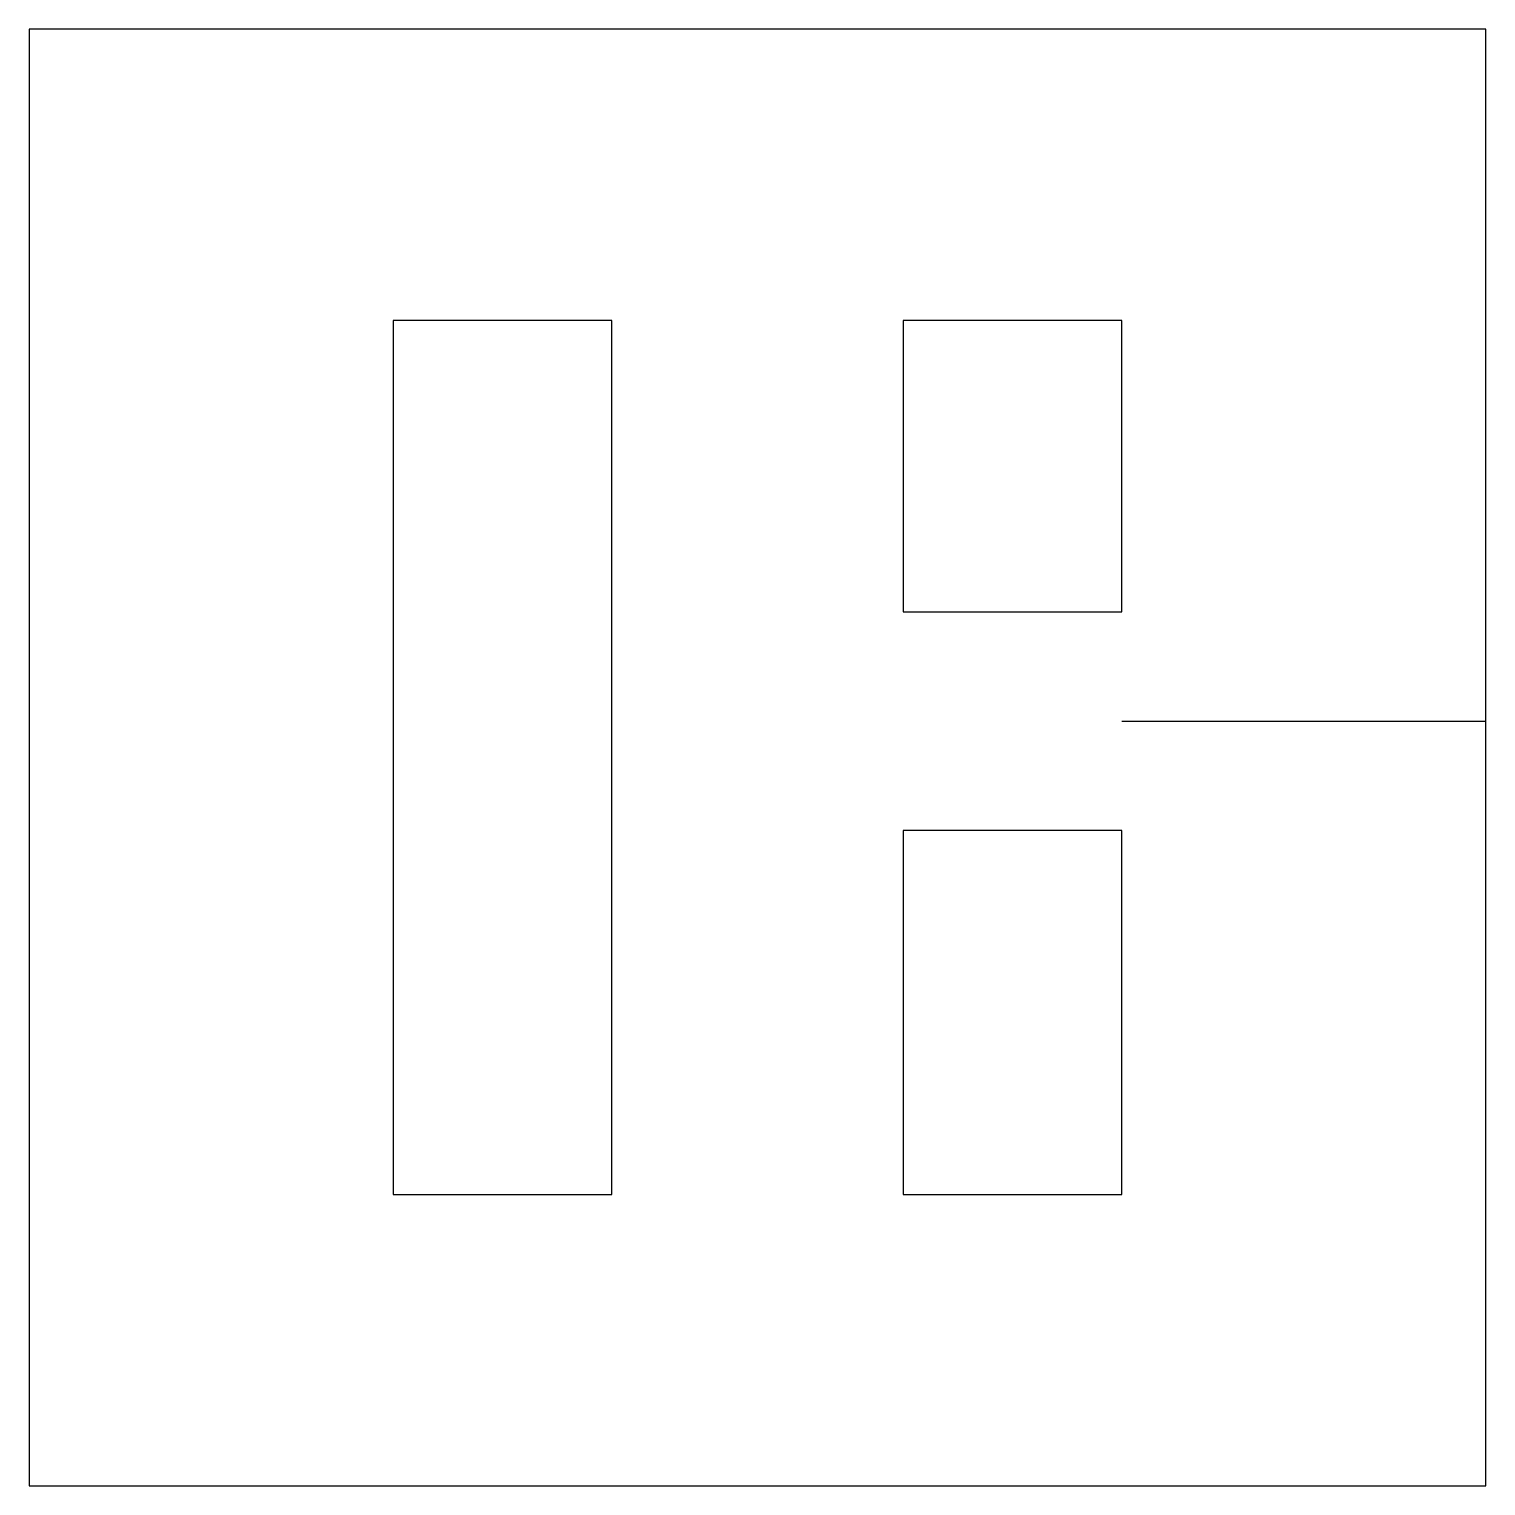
# Model space of a CAD drawing. Header units: metres. Extents: x 0 to 20, y 0 to 20.
import ezdxf

# ---------------------------------------------------------------- set-up
doc = ezdxf.new("R2010")
doc.units = ezdxf.units.M
doc.layers.add('MINE_WALLS', color=7, linetype='Continuous')

msp = doc.modelspace()

# ---------------------------------------------------------------- linework, layer by layer
at = {"layer": 'MINE_WALLS'}
msp.add_line((15, 10.5), (20, 10.5), dxfattribs=at)
for points in [[(0, 0), (20, 0), (20, 20), (0, 20)], [(5, 4), (8, 4), (8, 16), (5, 16)], [(12, 12), (15, 12), (15, 16), (12, 16)], [(12, 4), (15, 4), (15, 9), (12, 9)]]:
    msp.add_lwpolyline(points, close=True, dxfattribs=at)

doc.saveas('drawing.dxf')
